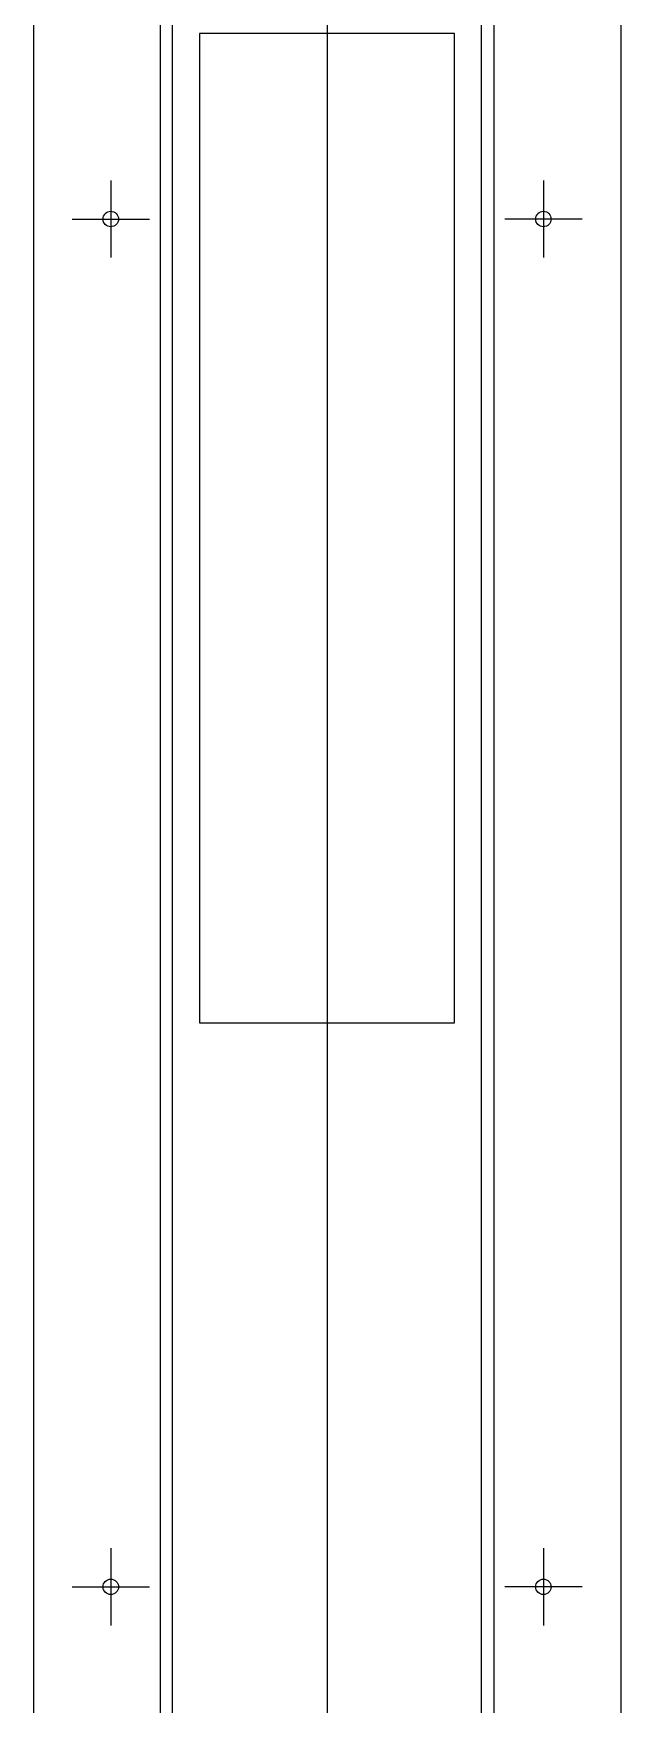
# Model space of a CAD drawing. Header units: millimetres. Extents: x -47382 to 204618, y -51045 to 127155.
# Drawn here: x 138360 to 138740, y 26491 to 27572 of the extents above; entities that cross this region are included whole.
import ezdxf

# ---------------------------------------------------------------- set-up
doc = ezdxf.new("R2010")
doc.units = ezdxf.units.MM
doc.header["$LTSCALE"] = 300
doc.header["$MEASUREMENT"] = 0
doc.layers.get('0').update_dxf_attribs({"linetype": 'CONTINUOUS'})
doc.layers.add('A-DETL-PEN8', color=8, linetype='CONTINUOUS')

# ---------------------------------------------------------------- blocks, each defined once
blk = doc.blocks.new('G$C69974227')
at = {"layer": 'A-DETL-PEN8'}
for p, q in [((3620.3, 3585.4, 51500), (3620.3, 415.4, 51500)), ((3620.3, 3530.4, 51500), (3620.3, 470.4, 51500)), ((3430.3, 3475.4, 51500), (3430.3, 525.4, 51500)), ((3512.3, 3475.4, 51500), (3512.3, 525.4, 51500)), ((3520.3, 525.4, 51500), (3520.3, 3475.4, 51500)), ((3720.3, 525.4, 51500), (3720.3, 3475.4, 51500)), ((3728.3, 3475.4, 51500), (3728.3, 525.4, 51500)), ((3810.3, 3475.4, 51500), (3810.3, 525.4, 51500)), ((3537.8, 3200.4, 51500), (3537.8, 2560.4, 51500)), ((3702.8, 3200.4, 51500), (3537.8, 3200.4, 51500)), ((3702.8, 2560.4, 51500), (3702.8, 3200.4, 51500)), ((3480.3, 3105.4, 51500), (3480.3, 3055.4, 51500)), ((3760.3, 3105.4, 51500), (3760.3, 3055.4, 51500)), ((3455.3, 3080.4, 51500), (3505.3, 3080.4, 51500)), ((3785.3, 3080.4, 51500), (3735.3, 3080.4, 51500)), ((3537.8, 2560.4, 51500), (3702.8, 2560.4, 51500)), ((3480.3, 2220.4, 51500), (3480.3, 2170.4, 51500)), ((3760.3, 2220.4, 51500), (3760.3, 2170.4, 51500)), ((3455.3, 2195.4, 51500), (3505.3, 2195.4, 51500)), ((3785.3, 2195.4, 51500), (3735.3, 2195.4, 51500))]:
    blk.add_line(p, q, dxfattribs=at)
for centre in [(3480.3, 3080.4, 51500), (3760.3, 3080.4, 51500), (3480.3, 2195.4, 51500), (3760.3, 2195.4, 51500)]:
    blk.add_circle(centre, 5, dxfattribs=at)

msp = doc.modelspace()

# ---------------------------------------------------------------- block references
msp.add_blockref('G$C69974227', (134930.2, 24371.4, -103000))

doc.saveas('drawing.dxf')
